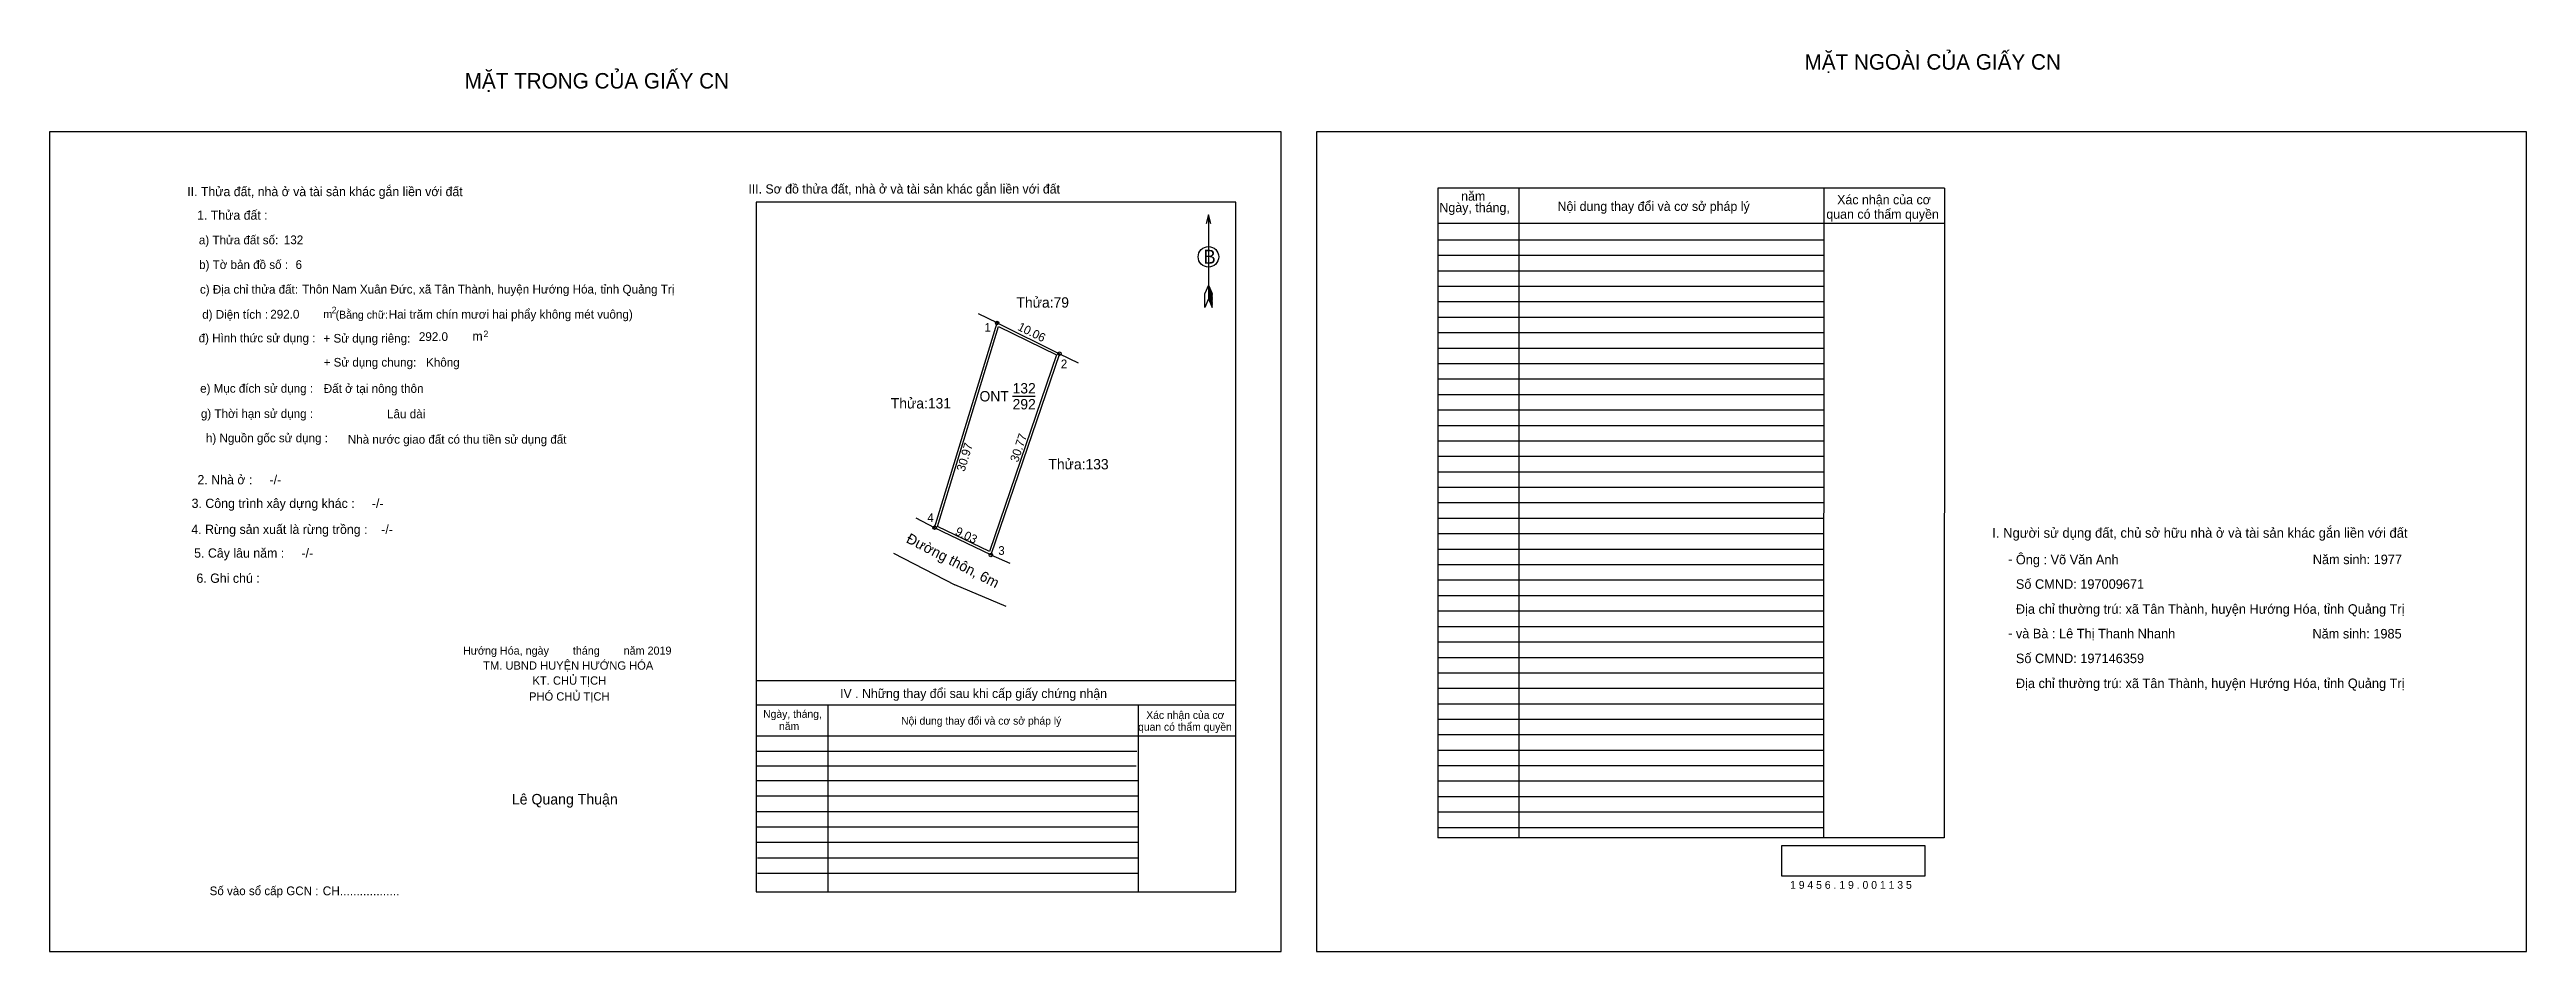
# Model space of a CAD drawing. Extents: x 539234 to 539593, y 1836896 to 1837026.
import ezdxf

# ---------------------------------------------------------------- set-up
doc = ezdxf.new("R2010")
doc.units = 0
for name, color, linetype in [('Default', 7, 'Continuous'), ('Level 1', 7, 'Continuous'), ('Level 10', 7, 'Continuous'), ('Level 11', 7, 'Continuous'), ('Level 13', 7, 'Continuous'), ('Level 27', 7, 'Continuous'), ('Level 35', 7, 'Continuous'), ('Level 36', 7, 'Continuous'), ('Level 40', 7, 'Continuous'), ('Level 49', 7, 'Continuous'), ('Level 5', 7, 'Continuous'), ('Level 52', 7, 'Continuous'), ('Level 55', 7, 'Continuous'), ('Level 6', 7, 'Continuous'), ('Level 7', 7, 'Continuous'), ('Level 8', 7, 'Continuous'), ('Level 9', 7, 'Continuous')]:
    doc.layers.add(name, color=color, linetype=linetype)

msp = doc.modelspace()

# ---------------------------------------------------------------- linework, layer by layer
at = {"layer": 'Level 1'}
for p, q in [((539234.4, 1837014.33), (539234.4, 1837014.33)), ((539417.63, 1837014.33), (539417.63, 1837014.33)), ((539402.01, 1837002.34), (539402.01, 1836990.15)), ((539401.48, 1836988.91), (539401.5, 1836990.93)), ((539402.01, 1836990.15), (539401.48, 1836988.91)), ((539402.01, 1836992.17), (539401.5, 1836990.93)), ((539402.01, 1836992.17), (539402.53, 1836990.93)), ((539402.01, 1836991.99), (539402.53, 1836990.74)), ((539402.01, 1836991.82), (539402.53, 1836990.57)), ((539402.01, 1836991.64), (539402.54, 1836990.39)), ((539402.01, 1836991.46), (539402.54, 1836990.21)), ((539402.01, 1836991.29), (539402.54, 1836990.03)), ((539402.01, 1836991.11), (539402.54, 1836989.84)), ((539402.01, 1836990.94), (539402.54, 1836989.66)), ((539402.01, 1836990.76), (539402.54, 1836989.48)), ((539402.01, 1836990.59), (539402.54, 1836989.3)), ((539402.01, 1836990.42), (539402.55, 1836989.13)), ((539402.01, 1836990.15), (539402.55, 1836988.91)), ((539402.55, 1836988.91), (539402.53, 1836990.93)), ((539412.52, 1836895.75), (539412.52, 1836895.75)), ((539592.64, 1836895.75), (539592.64, 1836895.75))]:
    msp.add_line(p, q, dxfattribs=at)
msp.add_lwpolyline([(539402.36, 1837001.04), (539402.01, 1837002.34), (539401.66, 1837001.04)], dxfattribs=at)
msp.add_circle((539402.01, 1836996.25), 1.49, dxfattribs=at)
at = {"layer": 'Level 10'}
for points in [[(539362.41, 1836957.06), (539371.44, 1836986.68), (539380.47, 1836982.24), (539370.53, 1836953.12)], [(539362.83, 1836957.24), (539371.65, 1836986.18), (539380.04, 1836982.06), (539370.33, 1836953.61)]]:
    msp.add_lwpolyline(points, close=True, dxfattribs=at)
at = {"layer": 'Level 11'}
for centre in [(539371.44, 1836986.68), (539380.47, 1836982.24), (539362.41, 1836957.06), (539362.41, 1836957.06), (539370.53, 1836953.12)]:
    msp.add_circle(centre, 0.25, dxfattribs=at)
at = {"layer": 'Level 27'}
for p, q in [((539371.44, 1836986.68), (539368.75, 1836988)), ((539380.47, 1836982.24), (539383.16, 1836980.92)), ((539362.41, 1836957.06), (539359.74, 1836958.43)), ((539370.53, 1836953.12), (539373.29, 1836951.93))]:
    msp.add_line(p, q, dxfattribs=at)
at = {"layer": 'Level 35'}
for p in [(539356.47, 1836953.36), (539372.74, 1836945.65)]:
    msp.add_line(p, (539365.35, 1836948.8), dxfattribs=at)
at = {"layer": 'Level 40'}
msp.add_lwpolyline([(539234.4, 1836895.75), (539412.52, 1836895.75), (539412.52, 1837014.33), (539234.4, 1837014.33)], close=True, dxfattribs=at)
at = {"layer": 'Level 52'}
for p, q in [((539508.47, 1837006.18), (539435.21, 1837006.18)), ((539435.21, 1837006.18), (539435.21, 1836912.19)), ((539446.89, 1837006.18), (539446.89, 1836912.19)), ((539491, 1837006.18), (539490.97, 1836912.19)), ((539508.47, 1837006.18), (539508.43, 1836912.19)), ((539508.46, 1837001.07), (539435.21, 1837001.07)), ((539491, 1836998.67), (539435.21, 1836998.67)), ((539491, 1836996.43), (539435.21, 1836996.43)), ((539491, 1836994.2), (539435.21, 1836994.2)), ((539491, 1836991.96), (539435.21, 1836991.96)), ((539491, 1836989.72), (539435.21, 1836989.72)), ((539491, 1836987.49), (539435.21, 1836987.49)), ((539491, 1836985.25), (539435.21, 1836985.25)), ((539490.99, 1836983.01), (539435.21, 1836983.01)), ((539490.99, 1836980.77), (539435.21, 1836980.77)), ((539490.99, 1836978.54), (539435.21, 1836978.54)), ((539490.99, 1836976.3), (539435.21, 1836976.3)), ((539490.99, 1836974.06), (539435.21, 1836974.06)), ((539490.99, 1836971.82), (539435.21, 1836971.82)), ((539490.99, 1836969.59), (539435.21, 1836969.59)), ((539490.99, 1836967.35), (539435.21, 1836967.35)), ((539490.99, 1836965.11), (539435.21, 1836965.11)), ((539490.99, 1836962.87), (539435.21, 1836962.87)), ((539490.99, 1836960.64), (539435.21, 1836960.64)), ((539490.99, 1836958.4), (539435.21, 1836958.4)), ((539490.98, 1836956.16), (539435.21, 1836956.16)), ((539490.98, 1836953.93), (539435.21, 1836953.93)), ((539490.98, 1836951.69), (539435.21, 1836951.69)), ((539490.98, 1836949.45), (539435.21, 1836949.45)), ((539490.98, 1836947.21), (539435.21, 1836947.21)), ((539490.98, 1836944.98), (539435.21, 1836944.98)), ((539490.98, 1836942.74), (539435.21, 1836942.74)), ((539490.98, 1836940.5), (539435.21, 1836940.5)), ((539490.98, 1836938.26), (539435.21, 1836938.26)), ((539490.98, 1836936.03), (539435.21, 1836936.03)), ((539490.98, 1836933.79), (539435.21, 1836933.79)), ((539490.98, 1836931.55), (539435.21, 1836931.55)), ((539490.97, 1836929.31), (539435.21, 1836929.31)), ((539490.97, 1836927.08), (539435.21, 1836927.08)), ((539490.97, 1836924.84), (539435.21, 1836924.84)), ((539490.97, 1836922.6), (539435.21, 1836922.6)), ((539490.97, 1836920.37), (539435.21, 1836920.37)), ((539490.97, 1836918.13), (539435.21, 1836918.13)), ((539490.97, 1836915.89), (539435.21, 1836915.89)), ((539490.97, 1836913.65), (539435.21, 1836913.65)), ((539508.43, 1836912.19), (539435.21, 1836912.19))]:
    msp.add_line(p, q, dxfattribs=at)
msp.add_lwpolyline([(539417.63, 1836895.75), (539592.64, 1836895.75), (539592.64, 1837014.33), (539417.63, 1837014.33)], close=True, dxfattribs=at)
at = {"layer": 'Level 6'}
msp.add_lwpolyline([(539484.95, 1836911.1), (539505.63, 1836911.1), (539505.63, 1836906.66), (539484.95, 1836906.66)], close=True, dxfattribs=at)
at = {"layer": 'Level 7'}
for p, q in [((539391.66, 1836924.69), (539336.6, 1836924.69)), ((539391.56, 1836922.57), (539336.6, 1836922.57)), ((539391.85, 1836920.45), (539336.6, 1836920.45)), ((539391.85, 1836918.21), (539336.6, 1836918.21)), ((539391.85, 1836915.97), (539336.6, 1836915.97)), ((539391.85, 1836913.73), (539336.6, 1836913.73)), ((539391.85, 1836911.5), (539336.6, 1836911.5)), ((539391.85, 1836909.26), (539336.78, 1836909.26)), ((539391.85, 1836907.02), (539336.78, 1836907.02))]:
    msp.add_line(p, q, dxfattribs=at)
at = {"layer": 'Level 8'}
for p, q in [((539405.96, 1837004.18), (539336.6, 1837004.18)), ((539336.6, 1837004.18), (539336.6, 1836904.39)), ((539405.96, 1836904.39), (539405.96, 1837004.18)), ((539405.96, 1836934.91), (539336.6, 1836934.91)), ((539405.96, 1836931.39), (539336.6, 1836931.39)), ((539346.95, 1836931.39), (539346.95, 1836904.39)), ((539391.85, 1836931.39), (539391.85, 1836904.39)), ((539405.96, 1836926.92), (539336.6, 1836926.92)), ((539336.6, 1836904.39), (539405.96, 1836904.39))]:
    msp.add_line(p, q, dxfattribs=at)
at = {"layer": 'Level 9'}
msp.add_line((539373.69, 1836976.08), (539376.93, 1836976.08), dxfattribs=at)

# ---------------------------------------------------------------- texts
at = {"layer": 'Default'}
for s, p in [('e) Mục đích sử dụng :', (539256.18, 1836976.59)), ('g) Thời hạn sử dụng :', (539256.29, 1836972.94)), ('h) Nguồn gốc sử dụng :', (539257.02, 1836969.42)), ('Nhà nước giao đất có thu tiền sử dụng đất', (539277.54, 1836969.22))]:
    msp.add_text(s, height=1.2551, dxfattribs=at).set_placement(p)
at = {"layer": 'Level 1'}
msp.add_text('B', height=2.01, dxfattribs=at).set_placement((539401.27, 1836995.26))
at = {"layer": 'Level 13'}
for s, p in [('ONT', (539368.9, 1836975.33)), ('292', (539373.69, 1836974.18)), ('132', (539373.69, 1836976.48))]:
    msp.add_text(s, height=1.5, dxfattribs=at).set_placement(p)
at = {"layer": 'Level 36'}
for s, p in [('Thửa:79', (539374.25, 1836988.9)), ('Thửa:131', (539356.07, 1836974.31)), ('Thửa:133', (539378.87, 1836965.5))]:
    msp.add_text(s, height=1.5, dxfattribs=at).set_placement(p)
at = {"layer": 'Level 49'}
for s, rotation, p in [('10.06', 333.8169, (539374.3, 1836985.72)), ('30.97', 73.0456, (539366.73, 1836965.09)), ('30.77', 71.1529, (539374.46, 1836966.45)), ('9.03', 334.1163, (539365.26, 1836956.12))]:
    msp.add_text(s, height=1.25, rotation=rotation, dxfattribs=at).set_placement(p)
at = {"layer": 'Level 5'}
msp.add_text('Đường thôn, 6m', height=1.5, rotation=332.7917, dxfattribs=at).set_placement((539358.17, 1836955))
at = {"layer": 'Level 52'}
for s, height, p in [('Ngày, tháng,', 1.3424, (539435.42, 1837002.71)), ('năm', 1.342, (539438.56, 1837004.37)), ('Nội dung thay đổi và cơ sở pháp lý', 1.3424, (539452.5, 1837002.89)), (' quan có thẩm quyền', 1.3424, (539490.88, 1837001.76)), ('Xác nhận của cơ', 1.3424, (539492.94, 1837003.85))]:
    msp.add_text(s, height=height, dxfattribs=at).set_placement(p)
at = {"layer": 'Level 55'}
for s, height, p in [('131', 0.055, (539371.38, 1836986.62)), ('131', 0.055, (539371.38, 1836986.62)), ('1', 0.2, (539371.38, 1836986.68)), ('79', 0.055, (539371.4, 1836986.62)), ('2', 0.2, (539380.4, 1836982.24)), ('133', 0.055, (539380.41, 1836982.19)), ('79', 0.055, (539380.43, 1836982.19)), ('4', 0.2, (539362.34, 1836957.06)), ('131', 0.055, (539362.35, 1836957.01)), ('131', 0.055, (539362.35, 1836957.01)), ('0', 0.055, (539362.39, 1836957.01)), ('0', 0.055, (539362.39, 1836957.01)), ('3', 0.2, (539370.47, 1836953.12)), ('133', 0.055, (539370.47, 1836953.06)), ('0', 0.055, (539370.51, 1836953.06)), ('0', 0.055, (539370.51, 1836953.06))]:
    msp.add_text(s, height=height, dxfattribs=at).set_placement(p)
at = {"layer": 'Level 6'}
for s, height, p in [('132', 1.26, (539268.28, 1836998.08)), ('6', 1.26, (539269.98, 1836994.5)), ('Thôn Nam Xuân Đức, xã Tân Thành, huyện Hướng Hóa, tỉnh Quảng Trị', 1.2619, (539270.94, 1836990.94)), ('292.0', 1.26, (539266.32, 1836987.32)), ('Hai trăm chín mươi hai phẩy không mét vuông)', 1.2601, (539283.46, 1836987.31)), ('292.0', 1.26, (539287.81, 1836984.08)), ('Đất ở tại nông thôn', 1.2619, (539274.06, 1836976.57)), ('Lâu dài', 1.262, (539283.21, 1836972.89)), ('Ông : Võ Văn Anh', 1.3782, (539518.79, 1836951.76)), ('Năm sinh: 1977', 1.3782, (539561.73, 1836951.79)), ('Số CMND: 197009671', 1.3782, (539518.79, 1836948.22)), ('Địa chỉ thường trú: xã Tân Thành, huyện Hướng Hóa, tỉnh Quảng Trị', 1.3782, (539518.79, 1836944.61)), ('và Bà : Lê Thị Thanh Nhanh', 1.3782, (539518.79, 1836941.06)), ('Năm sinh: 1985', 1.3782, (539561.68, 1836941.04)), ('Số CMND: 197146359', 1.3782, (539518.79, 1836937.47)), ('Địa chỉ thường trú: xã Tân Thành, huyện Hướng Hóa, tỉnh Quảng Trị', 1.3782, (539518.79, 1836933.86)), ('1 9 4 5 6 . 1 9 . 0 0 1 1 3 5', 1.1276, (539486.13, 1836904.82))]:
    msp.add_text(s, height=height, dxfattribs=at).set_placement(p)
at = {"layer": 'Level 7'}
for s, height, p in [('MẶT NGOÀI CỦA GIẤY CN', 2.2372, (539488.23, 1837023.33)), ('MẶT TRONG CỦA GIẤY CN', 2.2372, (539294.44, 1837020.6)), ('II. Thửa đất, nhà ở và tài sản khác gắn liền với đất', 1.3311, (539254.31, 1837005.03)), ('III. Sơ đồ thửa đất, nhà ở và tài sản khác gắn liền với đất', 1.3311, (539335.47, 1837005.41)), ('1. Thửa đất :', 1.3311, (539255.74, 1837001.62)), ('a) Thửa đất số:', 1.2551, (539256, 1836998.06)), ('b) Tờ bản đồ số :', 1.2551, (539256.03, 1836994.49)), ('c) Địa chỉ thửa đất:', 1.2551, (539256.15, 1836990.92)), ('2', 0.951, (539275.2, 1836988.08)), ('đ) Hình thức sử dụng :', 1.2551, (539255.96, 1836983.88)), ('d) Diện tích :', 1.2551, (539256.48, 1836987.29)), ('+ Sử dụng riêng:', 1.2551, (539274.02, 1836983.84)), ('m', 1.14, (539274.01, 1836987.4)), ('(Bằng chữ:', 1.141, (539275.77, 1836987.31)), ('2', 0.951, (539297.16, 1836984.63)), ('+ Sử dụng chung:', 1.2551, (539274.04, 1836980.37)), ('Không', 1.255, (539288.86, 1836980.36)), ('m', 1.34, (539295.55, 1836984.1)), ('2. Nhà ở :     -/-', 1.3387, (539255.79, 1836963.34)), ('3. Công trình xây dựng khác :     -/-', 1.3387, (539254.94, 1836959.92)), ('4. Rừng sản xuất là rừng trồng :    -/-', 1.3387, (539254.9, 1836956.16)), ('I. Người sử dụng đất, chủ sở hữu nhà ở và tài sản khác gắn liền với đất', 1.4094, (539515.38, 1836955.61)), ('5. Cây lâu năm :     -/-', 1.3387, (539255.31, 1836952.73)), ('6. Ghi chú :', 1.3387, (539255.64, 1836949.09)), ('-', 1.43, (539517.66, 1836951.81)), ('Hướng Hóa, ngày        tháng        năm 2019', 1.1631, (539294.19, 1836938.7)), ('-', 1.43, (539517.67, 1836941.1)), ('TM. UBND HUYỆN HƯỚNG HÓA', 1.2052, (539297.11, 1836936.52)), ('KT. CHỦ TỊCH', 1.2052, (539304.25, 1836934.35)), ('PHÓ CHỦ TỊCH', 1.2051, (539303.75, 1836932.05)), ('IV . Những thay đổi sau khi cấp giấy chứng nhận', 1.3311, (539348.74, 1836932.42)), ('Ngày, tháng,', 1.1187, (539337.61, 1836929.56)), ('năm', 1.119, (539339.91, 1836927.79)), ('Nội dung thay đổi và cơ sở pháp lý', 1.1187, (539357.56, 1836928.57)), (' quan có thẩm quyền', 1.1187, (539391.42, 1836927.69)), ('Xác nhận của cơ', 1.1187, (539393.02, 1836929.4)), ('Lê Quang Thuận', 1.5264, (539301.26, 1836917.02)), ('Số vào sổ cấp GCN :', 1.2528, (539257.55, 1836903.9)), ('CH..................', 1.2887, (539273.9, 1836903.88))]:
    msp.add_text(s, height=height, dxfattribs=at).set_placement(p)
at = {"layer": 'Level 9'}
for s, p in [('1', (539369.62, 1836985.42)), ('2', (539380.66, 1836980.14)), ('4', (539361.36, 1836957.91)), ('3', (539371.61, 1836953.14))]:
    msp.add_text(s, height=1.25, dxfattribs=at).set_placement(p)

doc.saveas('drawing.dxf')
